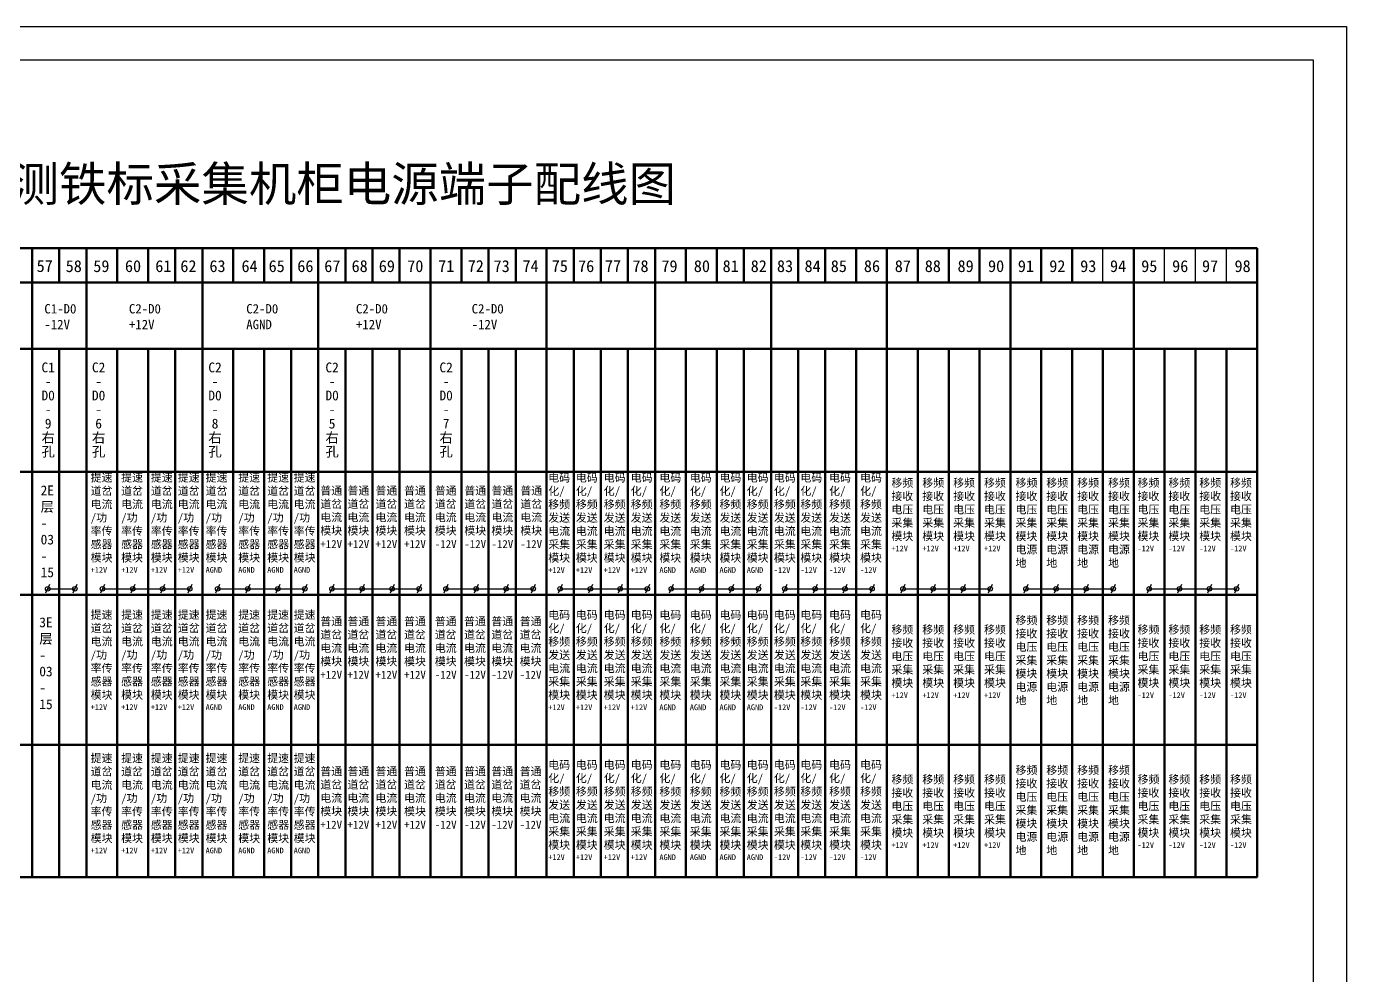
# Model space of a CAD drawing. Extents: x -75138 to 15640, y -12340 to 70479.
# Drawn here: x 13660 to 15640, y -4854 to -3430 of the extents above; entities that cross this region are included whole.
import ezdxf
from ezdxf.enums import TextEntityAlignment as Align

# ---------------------------------------------------------------- set-up
doc = ezdxf.new("R2010")
doc.units = 0
doc.layers.get('0').update_dxf_attribs({"linetype": 'CONTINUOUS'})
doc.styles.add('仿宋3.5', font='SIMFANG.TTF', dxfattribs={"width": 0.7, "height": 3.5})
doc.styles.add('黑', font='SIMHEI.TTF')
doc.styles.add('黑体', font='SIMHEI.TTF')

# ---------------------------------------------------------------- blocks, each defined once
blk = doc.blocks.new('短线')
for p, q in [((-7124.54, -2852.13), (-7125.26, -2853.63)), ((-7123.83, -2850.62), (-7124.54, -2852.13))]:
    blk.add_line(p, q)
blk = doc.blocks.new('图框')
for p, q in [((3441.05, 1456.74), (3861.05, 1456.74)), ((3861.05, 1456.74), (3861.05, 1159.74))]:
    blk.add_line(p, q)
at = {"color": 1, "lineweight": -3}
for p, q in [((3466.05, 1451.74), (3856.05, 1451.74)), ((3856.05, 1451.74), (3856.05, 1164.74))]:
    blk.add_line(p, q, dxfattribs=at)
at = {"style": '仿宋3.5', "width": 0.8}
for tag, p in [('车站站名', (3771.33, 1184.32)), ('图纸名称', (3771.41, 1173.86))]:
    blk.add_attdef(tag, text='', height=4, dxfattribs=at).set_placement(p, align=Align.MIDDLE)

msp = doc.modelspace()

# ---------------------------------------------------------------- linework, layer by layer
at = {"color": 7, "lineweight": 70}
for p, q in [((12459, -3762.4), (15506.3, -3762.4)), ((13668.8, -4706), (13668.8, -3762.4)), ((13668.8, -4706), (13668.8, -3762.4)), ((13709.5, -3814.1), (13709.5, -3762.4)), ((13750.1, -4706), (13750.1, -3762.4)), ((13796.4, -3814.1), (13796.4, -3762.4)), ((13842.7, -3814.1), (13842.7, -3762.4)), ((13842.7, -3814.1), (13842.7, -3762.4)), ((13883.4, -3814.1), (13883.4, -3762.4)), ((13924.1, -4706), (13924.1, -3762.4)), ((13970.3, -3814.1), (13970.3, -3762.4)), ((14016.6, -3814.1), (14016.6, -3762.4)), ((14016.6, -3814.1), (14016.6, -3762.4)), ((14057.3, -3814.1), (14057.3, -3762.4)), ((14098, -4706), (14098, -3762.4)), ((14138.7, -3814.1), (14138.7, -3762.4)), ((14179.3, -3814.1), (14179.3, -3762.4)), ((14220, -3814.1), (14220, -3762.4)), ((14266.4, -4706), (14266.4, -3762.4)), ((14312.7, -3814.1), (14312.7, -3762.4)), ((14353.4, -3814.1), (14353.4, -3762.4)), ((14394.1, -3814.1), (14394.1, -3762.4)), ((14440.4, -4706), (14440.4, -3762.4)), ((14440.4, -4706), (14440.4, -3762.4)), ((14481, -3814.1), (14481, -3762.4)), ((14521.7, -3814.1), (14521.7, -3762.4)), ((14562.4, -3814.1), (14562.4, -3762.4)), ((14603.1, -4706), (14603.1, -3762.4)), ((14649.4, -3814.1), (14649.4, -3762.4)), ((14695.6, -3814.1), (14695.6, -3762.4)), ((14695.6, -3814.1), (14695.6, -3762.4)), ((14736.3, -3814.1), (14736.3, -3762.4)), ((14777, -4706), (14777, -3762.4)), ((14817.7, -3814.1), (14817.7, -3762.4)), ((14858.4, -3814.1), (14858.4, -3762.4)), ((14904.7, -3814.1), (14904.7, -3762.4)), ((14950.9, -4706), (14950.9, -3762.4)), ((14950.9, -4706), (14950.9, -3762.4)), ((14950.9, -3814.1), (14950.9, -3762.4)), ((14950.9, -3814.1), (14950.9, -3762.4)), ((14950.9, -3814.1), (14950.9, -3762.4)), ((14997.2, -3814.1), (14997.2, -3762.4)), ((15043.5, -3814.1), (15043.5, -3762.4)), ((15043.5, -3814.1), (15043.5, -3762.4)), ((15089.8, -3814.1), (15089.8, -3762.4)), ((15136, -3814.1), (15136, -3762.4)), ((15136, -3814.1), (15136, -3762.4)), ((15136, -3814.1), (15136, -3762.4)), ((15182.3, -3814.1), (15182.3, -3762.4)), ((15228.6, -3814.1), (15228.6, -3762.4)), ((15321.2, -4706), (15321.2, -3762.4)), ((15506.3, -4706), (15506.3, -3762.4)), ((12459, -3814.1), (15506.3, -3814.1)), ((14950.9, -4706), (14950.9, -3814.1)), ((14950.9, -4706), (14950.9, -3814.1)), ((14950.9, -4706), (14950.9, -3814.1)), ((14950.9, -4706), (14950.9, -3814.1)), ((14950.9, -4706), (14950.9, -3814.1)), ((14950.9, -4706), (14950.9, -3814.1)), ((15136, -4706), (15136, -3814.1)), ((15136, -4706), (15136, -3814.1)), ((15136, -4706), (15136, -3814.1)), ((15136, -4706), (15136, -3814.1)), ((15136, -4706), (15136, -3814.1)), ((15136, -4706), (15136, -3814.1)), ((12459, -3913.7), (15506.3, -3913.7)), ((13709.5, -4706), (13709.5, -3913.7)), ((13796.4, -4706), (13796.4, -3913.7)), ((13842.7, -4706), (13842.7, -3913.7)), ((13842.7, -4706), (13842.7, -3913.7)), ((13883.4, -4706), (13883.4, -3913.7)), ((13970.3, -4706), (13970.3, -3913.7)), ((14016.6, -4706), (14016.6, -3913.7)), ((14057.3, -4706), (14057.3, -3913.7)), ((14138.7, -4706), (14138.7, -3913.7)), ((14179.3, -4706), (14179.3, -3913.7)), ((14220, -4706), (14220, -3913.7)), ((14312.7, -4706), (14312.7, -3913.7)), ((14353.4, -4706), (14353.4, -3913.7)), ((14394.1, -4706), (14394.1, -3913.7)), ((14481, -4706), (14481, -3913.7)), ((14521.7, -4706), (14521.7, -3913.7)), ((14562.4, -4706), (14562.4, -3913.7)), ((14649.4, -4706), (14649.4, -3913.7)), ((14695.6, -4706), (14695.6, -3913.7)), ((14695.6, -4706), (14695.6, -3913.7)), ((14736.3, -4706), (14736.3, -3913.7)), ((14817.7, -4706), (14817.7, -3913.7)), ((14858.4, -4706), (14858.4, -3913.7)), ((14904.7, -4706), (14904.7, -3913.7)), ((14997.2, -4706), (14997.2, -3913.7)), ((15043.5, -4706), (15043.5, -3913.7)), ((15043.5, -4706), (15043.5, -3913.7)), ((15043.5, -4706), (15043.5, -3913.7)), ((15043.5, -4706), (15043.5, -3913.7)), ((15089.8, -4706), (15089.8, -3913.7)), ((15182.3, -4706), (15182.3, -3913.7)), ((15228.6, -4706), (15228.6, -3913.7)), ((15228.6, -4706), (15228.6, -3913.7)), ((15274.9, -4706), (15274.9, -3913.7)), ((15367.4, -4706), (15367.4, -3913.7)), ((15413.7, -4706), (15413.7, -3913.7)), ((15460, -4706), (15460, -3913.7)), ((12459, -4097.9), (15506.3, -4097.9)), ((12459, -4282.8), (15506.3, -4282.8)), ((12459, -4507.7), (15506.3, -4507.7)), ((12459, -4706), (15506.3, -4706))]:
    msp.add_line(p, q, dxfattribs=at)
at = {"color": 7}
for p, q in [((13796.4, -3814.1), (13796.4, -3762.4)), ((13970.3, -3814.1), (13970.3, -3762.4)), ((14312.7, -3814.1), (14312.7, -3762.4)), ((14649.4, -3814.1), (14649.4, -3762.4)), ((14904.7, -3814.1), (14904.7, -3762.4)), ((14997.2, -3814.1), (14997.2, -3762.4)), ((15182.3, -3814.1), (15182.3, -3762.4)), ((15274.9, -3814.1), (15274.9, -3762.4)), ((15367.4, -3814.1), (15367.4, -3762.4)), ((15413.7, -3814.1), (15413.7, -3762.4)), ((15460, -3814.1), (15460, -3762.4)), ((13796.4, -4706), (13796.4, -3913.7)), ((13970.3, -4706), (13970.3, -3913.7)), ((14312.7, -4706), (14312.7, -3913.7)), ((14649.4, -4706), (14649.4, -3913.7)), ((14904.7, -4706), (14904.7, -3913.7)), ((14997.2, -4706), (14997.2, -3913.7)), ((15089.8, -4706), (15089.8, -3913.7)), ((15182.3, -4706), (15182.3, -3913.7))]:
    msp.add_line(p, q, dxfattribs=at)
for p, q in [((13692.1, -4273.5), (13732.8, -4273.5)), ((13774.3, -4273.5), (13905.2, -4273.5)), ((13947, -4273.5), (14077.8, -4273.5)), ((14118.4, -4273.5), (14249.3, -4273.5)), ((14289.4, -4273.5), (14420.3, -4273.5)), ((14460.6, -4273.5), (14591.5, -4273.5)), ((14627.4, -4273.5), (14758.2, -4273.5)), ((14797.7, -4273.5), (14928.6, -4273.5)), ((14974.9, -4273.5), (15105.8, -4273.5)), ((15159.3, -4273.5), (15290.2, -4273.5)), ((15344.3, -4273.5), (15475.2, -4273.5))]:
    msp.add_line(p, q)
for centre in [(13692.1, -4273.5), (13732.8, -4273.5), (13774.3, -4273.5), (13819.7, -4273.5), (13864.5, -4273.5), (13864.5, -4273.5), (13905.2, -4273.5), (13905.2, -4273.5), (13947, -4273.5), (13992.3, -4273.5), (14037.2, -4273.5), (14037.2, -4273.5), (14077.8, -4273.5), (14077.8, -4273.5), (14118.4, -4273.5), (14163.7, -4273.5), (14208.6, -4273.5), (14208.6, -4273.5), (14249.3, -4273.5), (14249.3, -4273.5), (14289.4, -4273.5), (14334.8, -4273.5), (14379.6, -4273.5), (14379.6, -4273.5), (14420.3, -4273.5), (14420.3, -4273.5), (14460.6, -4273.5), (14506, -4273.5), (14550.8, -4273.5), (14550.8, -4273.5), (14591.5, -4273.5), (14591.5, -4273.5), (14627.4, -4273.5), (14672.7, -4273.5), (14717.5, -4273.5), (14717.5, -4273.5), (14758.2, -4273.5), (14758.2, -4273.5), (14797.7, -4273.5), (14843.1, -4273.5), (14887.9, -4273.5), (14887.9, -4273.5), (14928.6, -4273.5), (14928.6, -4273.5), (14974.9, -4273.5), (15020.2, -4273.5), (15065.1, -4273.5), (15065.1, -4273.5), (15105.8, -4273.5), (15105.8, -4273.5), (15159.3, -4273.5), (15204.7, -4273.5), (15249.5, -4273.5), (15249.5, -4273.5), (15290.2, -4273.5), (15290.2, -4273.5), (15344.3, -4273.5), (15389.7, -4273.5), (15434.5, -4273.5), (15434.5, -4273.5), (15475.2, -4273.5), (15475.2, -4273.5)]:
    msp.add_circle(centre, 3.33)

# ---------------------------------------------------------------- block references
for name, p, xscale, yscale, zscale in [('图框', (-22972.1, -17998), 10.00048635606578, 10.00048635606578, 10.00048635606581), ('短线', (43694.2, 7737), 4.211098438492513, 4.211098438492513, 4.211098438489262), ('短线', (43734.9, 7737), 4.211098438492513, 4.211098438492513, 4.211098438489262), ('短线', (43776.5, 7737), 4.211098438492513, 4.211098438492513, 4.211098438489262), ('短线', (43821.9, 7737), 4.211098438492513, 4.211098438492513, 4.211098438489262), ('短线', (43866.7, 7737), 4.211098438492513, 4.211098438492513, 4.211098438489262), ('短线', (43866.7, 7737), 4.211098438492513, 4.211098438492513, 4.211098438489262), ('短线', (43907.4, 7737), 4.211098438492513, 4.211098438492513, 4.211098438489262), ('短线', (43907.4, 7737), 4.211098438492513, 4.211098438492513, 4.211098438489262), ('短线', (43949.1, 7737), 4.211098438492513, 4.211098438492513, 4.211098438489262), ('短线', (43994.5, 7737), 4.211098438492513, 4.211098438492513, 4.211098438489262), ('短线', (44039.3, 7737), 4.211098438492513, 4.211098438492513, 4.211098438489262), ('短线', (44039.3, 7737), 4.211098438492513, 4.211098438492513, 4.211098438489262), ('短线', (44080, 7737), 4.211098438492513, 4.211098438492513, 4.211098438489262), ('短线', (44080, 7737), 4.211098438492513, 4.211098438492513, 4.211098438489262), ('短线', (44120.5, 7737), 4.211098438492513, 4.211098438492513, 4.211098438489262), ('短线', (44165.9, 7737), 4.211098438492513, 4.211098438492513, 4.211098438489262), ('短线', (44210.7, 7737), 4.211098438492513, 4.211098438492513, 4.211098438489262), ('短线', (44210.7, 7737), 4.211098438492513, 4.211098438492513, 4.211098438489262), ('短线', (44251.4, 7737), 4.211098438492513, 4.211098438492513, 4.211098438489262), ('短线', (44251.4, 7737), 4.211098438492513, 4.211098438492513, 4.211098438489262), ('短线', (44291.6, 7737), 4.211098438492513, 4.211098438492513, 4.211098438489262), ('短线', (44336.9, 7737), 4.211098438492513, 4.211098438492513, 4.211098438489262), ('短线', (44381.8, 7737), 4.211098438492513, 4.211098438492513, 4.211098438489262), ('短线', (44381.8, 7737), 4.211098438492513, 4.211098438492513, 4.211098438489262), ('短线', (44422.5, 7737), 4.211098438492513, 4.211098438492513, 4.211098438489262), ('短线', (44422.5, 7737), 4.211098438492513, 4.211098438492513, 4.211098438489262), ('短线', (44462.8, 7737), 4.211098438492513, 4.211098438492513, 4.211098438489262), ('短线', (44508.2, 7737), 4.211098438492513, 4.211098438492513, 4.211098438489262), ('短线', (44553, 7737), 4.211098438492513, 4.211098438492513, 4.211098438489262), ('短线', (44553, 7737), 4.211098438492513, 4.211098438492513, 4.211098438489262), ('短线', (44593.7, 7737), 4.211098438492513, 4.211098438492513, 4.211098438489262), ('短线', (44593.7, 7737), 4.211098438492513, 4.211098438492513, 4.211098438489262), ('短线', (44629.5, 7737), 4.211098438492513, 4.211098438492513, 4.211098438489262), ('短线', (44674.9, 7737), 4.211098438492513, 4.211098438492513, 4.211098438489262), ('短线', (44719.7, 7737), 4.211098438492513, 4.211098438492513, 4.211098438489262), ('短线', (44719.7, 7737), 4.211098438492513, 4.211098438492513, 4.211098438489262), ('短线', (44760.4, 7737), 4.211098438492513, 4.211098438492513, 4.211098438489262), ('短线', (44760.4, 7737), 4.211098438492513, 4.211098438492513, 4.211098438489262), ('短线', (44799.9, 7737), 4.211098438492513, 4.211098438492513, 4.211098438489262), ('短线', (44845.3, 7737), 4.211098438492513, 4.211098438492513, 4.211098438489262), ('短线', (44890.1, 7737), 4.211098438492513, 4.211098438492513, 4.211098438489262), ('短线', (44890.1, 7737), 4.211098438492513, 4.211098438492513, 4.211098438489262), ('短线', (44930.8, 7737), 4.211098438492513, 4.211098438492513, 4.211098438489262), ('短线', (44930.8, 7737), 4.211098438492513, 4.211098438492513, 4.211098438489262), ('短线', (44977, 7737), 4.211098438492513, 4.211098438492513, 4.211098438489262), ('短线', (45022.4, 7737), 4.211098438492513, 4.211098438492513, 4.211098438489262), ('短线', (45067.2, 7737), 4.211098438492513, 4.211098438492513, 4.211098438489262), ('短线', (45067.2, 7737), 4.211098438492513, 4.211098438492513, 4.211098438489262), ('短线', (45107.9, 7737), 4.211098438492513, 4.211098438492513, 4.211098438489262), ('短线', (45107.9, 7737), 4.211098438492513, 4.211098438492513, 4.211098438489262), ('短线', (45161.4, 7737), 4.211098438492513, 4.211098438492513, 4.211098438489262), ('短线', (45206.8, 7737), 4.211098438492513, 4.211098438492513, 4.211098438489262), ('短线', (45251.6, 7737), 4.211098438492513, 4.211098438492513, 4.211098438489262), ('短线', (45251.6, 7737), 4.211098438492513, 4.211098438492513, 4.211098438489262), ('短线', (45292.3, 7737), 4.211098438492513, 4.211098438492513, 4.211098438489262), ('短线', (45292.3, 7737), 4.211098438492513, 4.211098438492513, 4.211098438489262), ('短线', (45346.4, 7737), 4.211098438492513, 4.211098438492513, 4.211098438489262), ('短线', (45391.8, 7737), 4.211098438492513, 4.211098438492513, 4.211098438489262), ('短线', (45436.6, 7737), 4.211098438492513, 4.211098438492513, 4.211098438489262), ('短线', (45436.6, 7737), 4.211098438492513, 4.211098438492513, 4.211098438489262), ('短线', (45477.3, 7737), 4.211098438492513, 4.211098438492513, 4.211098438489262), ('短线', (45477.3, 7737), 4.211098438492513, 4.211098438492513, 4.211098438489262)]:
    msp.add_blockref(name, p, dxfattribs=dict(xscale=xscale, yscale=yscale, zscale=zscale))

# ---------------------------------------------------------------- texts
at = {"color": 7, "style": '黑'}
for s, p in [('57', (13675.5, -3798.3)), ('58', (13719.1, -3798.4)), ('59', (13760.5, -3798.4)), ('60', (13808, -3798.4)), ('61', (13853.5, -3798.4)), ('62', (13891.1, -3798.4)), ('63', (13934.7, -3798.4)), ('64', (13982.8, -3798.4)), ('65', (14023.5, -3798.4)), ('66', (14066.5, -3798.4)), ('67', (14106.9, -3798.4)), ('68', (14147.9, -3798.4)), ('69', (14188.7, -3798.4)), ('70', (14231.4, -3798.4)), ('71', (14277.8, -3798.3)), ('72', (14322.1, -3798.3)), ('73', (14360.9, -3798.4)), ('74', (14404.3, -3798.3)), ('75', (14448.1, -3798.3)), ('76', (14487.6, -3798.4)), ('77', (14527.9, -3798.2)), ('78', (14569.1, -3798.4)), ('79', (14612.6, -3798.4)), ('80', (14661.2, -3798.4)), ('81', (14704.4, -3798.4)), ('82', (14746.5, -3798.4)), ('83', (14785.9, -3798.4)), ('84', (14827.3, -3798.4)), ('85', (14866.6, -3798.4)), ('86', (14916.3, -3798.4)), ('87', (14962.6, -3798.4)), ('88', (15007.6, -3798.4)), ('89', (15056.8, -3798.4)), ('90', (15102.5, -3798.4)), ('91', (15147.2, -3798.4)), ('92', (15194.3, -3798.4)), ('93', (15240.7, -3798.4)), ('94', (15285.4, -3798.4)), ('95', (15332.2, -3798.4)), ('96', (15378.6, -3798.4)), ('97', (15423.4, -3798.4)), ('98', (15472.2, -3798.4))]:
    msp.add_text(s, height=17.8, dxfattribs=at).set_placement(p)
at = {"insert": (13282, -3640), "char_height": 52.188, "width": 1457.356, "attachment_point": 1, "style": '黑'}
msp.add_mtext('\\pt2270.03;信号集中监测铁标采集机柜电源端子配线图', dxfattribs=at)
at = {"color": 1, "attachment_point": 1, "style": '黑'}
for s, insert, char_height, width in [('\\pt268.509;C1-D0\\P\\pi-100.686,l100.686;-12V', (13687.1, -3846.4), 14.126, 43.095), ('\\pt268.509;C2-D0\\P\\pi-100.686,l100.686;+12V', (13813.9, -3846.4), 14.126, 43.095), ('\\pt42.3777,268.509;C2-D0\\PAGND', (13989.9, -3846.4), 14.126, 134.092), ('\\pt268.509;C2-D0\\P+12V', (14154.4, -3846.4), 14.126, 218.37), ('\\pt268.509;C2-D0\\P-12V', (14328, -3846.4), 14.126, 230.841), ('\\pt45.3102;2E层\\P-\\P03\\P-\\P15', (13681.5, -4118.5), 14.739, 34.488), ('\\pt45.3102;3E层\\P-\\P03\\P-\\P15', (13679.5, -4316.4), 14.739, 31.59)]:
    msp.add_mtext(s, dxfattribs=dict(at, insert=insert, char_height=char_height, width=width))
at = {"color": 1, "char_height": 14.74, "width": 10.528, "attachment_point": 5, "line_spacing_factor": 0.857143, "style": '黑体'}
for s, insert in [('C1\\P-\\PD0\\P-\\P9右孔', (13692.8, -4005.4)), ('C2\\P-\\PD0\\P-\\P6右孔', (13768.5, -4005.4)), ('C2\\P-\\PD0\\P-\\P8右孔', (13943.1, -4005.4)), ('C2\\P-\\PD0\\P-\\P5右孔', (14118.7, -4005.4)), ('C2\\P-\\PD0\\P-\\P7右孔', (14289.7, -4005.4))]:
    msp.add_mtext(s, dxfattribs=dict(at, insert=insert))
at = {"color": 7, "width": 35.775, "attachment_point": 1, "style": '黑'}
for s, insert, char_height in [('提速道岔电流\\P/功\\P率传感器模块\\P{\\H0.72x;+12V}', (13756.6, -4100.7), 12.007), ('提速道岔电流\\P/功\\P率传感器模块\\P{\\H0.72x;+12V}', (13802.3, -4100.7), 12.007), ('提速道岔电流\\P/功\\P率传感器模块\\P{\\H0.72x;+12V}', (13846.8, -4100.7), 12.007), ('提速道岔电流\\P/功\\P率传感器模块\\P{\\H0.72x;+12V}', (13887.2, -4100.7), 12.007), ('提速道岔电流\\P/功\\P率传感器模块\\P{\\H0.72x;AGND}', (13929, -4100.7), 12.007), ('提速道岔电流\\P/功\\P率传感器模块\\P{\\H0.72x;AGND}', (13977.9, -4100.7), 12.007), ('提速道岔电流\\P/功\\P率传感器模块\\P{\\H0.72x;AGND}', (14021.4, -4100.7), 12.007), ('提速道岔电流\\P/功\\P率传感器模块\\P{\\H0.72x;AGND}', (14061.1, -4100.7), 12.007), ('普通道岔电流模块\\P+12V', (14101, -4120.3), 12.01), ('普通道岔电流模块\\P+12V', (14141.7, -4120.3), 12.01), ('普通道岔电流模块\\P+12V', (14183.7, -4120.3), 12.01), ('普通道岔电流模块\\P+12V', (14226.6, -4120.3), 12.01), ('普通道岔电流模块\\P-12V', (14272.7, -4120.3), 12.01), ('普通道岔电流模块\\P-12V', (14317, -4120.3), 12.01), ('普通道岔电流模块\\P-12V', (14357.7, -4120.3), 12.01), ('普通道岔电流模块\\P-12V', (14401, -4120.3), 12.01), ('电码化/\\P移频发送电流采集模块\\P{\\H0.72x;+12V}', (14442.9, -4100.9), 12.007), ('电码化/\\P移频发送电流采集模块\\P{\\H0.72x;+12V}', (14484.3, -4100.9), 12.007), ('电码化/\\P移频发送电流采集模块\\P{\\H0.72x;+12V}', (14526.1, -4100.9), 12.007), ('电码化/\\P移频发送电流采集模块\\P{\\H0.72x;+12V}', (14566.6, -4100.9), 12.007), ('电码化/\\P移频发送电流采集模块\\P{\\H0.72x;AGND}', (14609.6, -4100.9), 12.007), ('电码化/\\P移频发送电流采集模块\\P{\\H0.72x;AGND}', (14655.2, -4100.9), 12.007), ('电码化/\\P移频发送电流采集模块\\P{\\H0.72x;AGND}', (14699.7, -4100.9), 12.007), ('电码化/\\P移频发送电流采集模块\\P{\\H0.72x;AGND}', (14740.6, -4100.9), 12.007), ('电码化/\\P移频发送电流采集模块\\P{\\H0.72x;-12V}', (14781.3, -4100.9), 12.007), ('电码化/\\P移频发送电流采集模块\\P{\\H0.72x;-12V}', (14821, -4100.9), 12.007), ('电码化/\\P移频发送电流采集模块\\P{\\H0.72x;-12V}', (14864.1, -4100.9), 12.007), ('电码化/\\P移频发送电流采集模块\\P{\\H0.72x;-12V}', (14910.6, -4100.9), 12.007), ('移频接收电压采集模块\\P{\\H0.72x;+12V}', (14957.6, -4108.6), 12.007), ('移频接收电压采集模块\\P{\\H0.72x;+12V}', (15003.9, -4108.6), 12.007), ('移频接收电压采集模块\\P{\\H0.72x;+12V}', (15050.2, -4108.6), 12.007), ('移频接收电压采集模块\\P{\\H0.72x;+12V}', (15096.5, -4108.6), 12.007), ('移频接收电压采集模块\\P电源地', (15143.7, -4108.6), 12.01), ('移频接收电压采集模块\\P电源地', (15189.9, -4108.6), 12.01), ('移频接收电压采集模块\\P电源地', (15236.2, -4108.6), 12.01), ('移频接收电压采集模块\\P电源地', (15282.5, -4108.6), 12.01), ('移频接收电压采集模块\\P{\\H0.72x;-12V}', (15326.7, -4108.6), 12.007), ('移频接收电压采集模块\\P{\\H0.72x;-12V}', (15373, -4108.6), 12.007), ('移频接收电压采集模块\\P{\\H0.72x;-12V}', (15419.3, -4108.6), 12.007), ('移频接收电压采集模块\\P{\\H0.72x;-12V}', (15465.5, -4108.6), 12.007), ('提速道岔电流\\P/功\\P率传感器模块\\P{\\H0.72x;+12V}', (13756.6, -4306.5), 12.007), ('提速道岔电流\\P/功\\P率传感器模块\\P{\\H0.72x;+12V}', (13802.3, -4306.5), 12.007), ('提速道岔电流\\P/功\\P率传感器模块\\P{\\H0.72x;+12V}', (13846.8, -4306.5), 12.007), ('提速道岔电流\\P/功\\P率传感器模块\\P{\\H0.72x;+12V}', (13887.2, -4306.5), 12.007), ('提速道岔电流\\P/功\\P率传感器模块\\P{\\H0.72x;AGND}', (13929, -4306.5), 12.007), ('提速道岔电流\\P/功\\P率传感器模块\\P{\\H0.72x;AGND}', (13977.9, -4306.5), 12.007), ('提速道岔电流\\P/功\\P率传感器模块\\P{\\H0.72x;AGND}', (14021.4, -4306.5), 12.007), ('提速道岔电流\\P/功\\P率传感器模块\\P{\\H0.72x;AGND}', (14061.1, -4306.5), 12.007), ('普通道岔电流模块\\P+12V', (14101, -4316.4), 12.01), ('普通道岔电流模块\\P+12V', (14141.7, -4316.4), 12.01), ('普通道岔电流模块\\P+12V', (14183.7, -4316.4), 12.01), ('普通道岔电流模块\\P+12V', (14226.6, -4316.4), 12.01), ('普通道岔电流模块\\P-12V', (14272.7, -4316.4), 12.01), ('普通道岔电流模块\\P-12V', (14316.6, -4316.4), 12.01), ('普通道岔电流模块\\P-12V', (14357.5, -4316.4), 12.01), ('普通道岔电流模块\\P-12V', (14400, -4316.4), 12.01), ('电码化/\\P移频发送电流采集模块\\P{\\H0.72x;+12V}', (14442.9, -4306.7), 12.007), ('电码化/\\P移频发送电流采集模块\\P{\\H0.72x;+12V}', (14484.3, -4306.7), 12.007), ('电码化/\\P移频发送电流采集模块\\P{\\H0.72x;+12V}', (14526.1, -4306.7), 12.007), ('电码化/\\P移频发送电流采集模块\\P{\\H0.72x;+12V}', (14566.6, -4306.7), 12.007), ('电码化/\\P移频发送电流采集模块\\P{\\H0.72x;AGND}', (14609.6, -4306.8), 12.007), ('电码化/\\P移频发送电流采集模块\\P{\\H0.72x;AGND}', (14655.2, -4306.8), 12.007), ('电码化/\\P移频发送电流采集模块\\P{\\H0.72x;AGND}', (14699.7, -4306.8), 12.007), ('电码化/\\P移频发送电流采集模块\\P{\\H0.72x;AGND}', (14740.6, -4306.8), 12.007), ('电码化/\\P移频发送电流采集模块\\P{\\H0.72x;-12V}', (14781.3, -4306.7), 12.007), ('电码化/\\P移频发送电流采集模块\\P{\\H0.72x;-12V}', (14821, -4306.7), 12.007), ('电码化/\\P移频发送电流采集模块\\P{\\H0.72x;-12V}', (14864.1, -4306.7), 12.007), ('电码化/\\P移频发送电流采集模块\\P{\\H0.72x;-12V}', (14910.6, -4306.7), 12.007), ('移频接收电压采集模块\\P电源地', (15143.7, -4314.7), 12.01), ('移频接收电压采集模块\\P电源地', (15189.9, -4314.7), 12.01), ('移频接收电压采集模块\\P电源地', (15236.2, -4314.7), 12.01), ('移频接收电压采集模块\\P电源地', (15282.5, -4314.7), 12.01), ('移频接收电压采集模块\\P{\\H0.72x;+12V}', (14957.6, -4328.7), 12.007), ('移频接收电压采集模块\\P{\\H0.72x;+12V}', (15003.9, -4328.7), 12.007), ('移频接收电压采集模块\\P{\\H0.72x;+12V}', (15050.2, -4328.7), 12.007), ('移频接收电压采集模块\\P{\\H0.72x;+12V}', (15096.5, -4328.7), 12.007), ('移频接收电压采集模块\\P{\\H0.72x;-12V}', (15326.7, -4328.7), 12.007), ('移频接收电压采集模块\\P{\\H0.72x;-12V}', (15373, -4328.7), 12.007), ('移频接收电压采集模块\\P{\\H0.72x;-12V}', (15419.3, -4328.7), 12.007), ('移频接收电压采集模块\\P{\\H0.72x;-12V}', (15465.5, -4328.7), 12.007), ('提速道岔电流\\P/功\\P率传感器模块\\P{\\H0.72x;+12V}', (13756.6, -4521.6), 12.007), ('提速道岔电流\\P/功\\P率传感器模块\\P{\\H0.72x;+12V}', (13802.3, -4521.6), 12.007), ('提速道岔电流\\P/功\\P率传感器模块\\P{\\H0.72x;+12V}', (13846.8, -4521.6), 12.007), ('提速道岔电流\\P/功\\P率传感器模块\\P{\\H0.72x;+12V}', (13887.2, -4521.6), 12.007), ('提速道岔电流\\P/功\\P率传感器模块\\P{\\H0.72x;AGND}', (13929, -4521.6), 12.007), ('提速道岔电流\\P/功\\P率传感器模块\\P{\\H0.72x;AGND}', (13977.9, -4521.6), 12.007), ('提速道岔电流\\P/功\\P率传感器模块\\P{\\H0.72x;AGND}', (14021.4, -4521.6), 12.007), ('提速道岔电流\\P/功\\P率传感器模块\\P{\\H0.72x;AGND}', (14061.1, -4521.6), 12.007), ('电码化/\\P移频发送电流采集模块\\P{\\H0.72x;+12V}', (14442.9, -4531.6), 12.007), ('电码化/\\P移频发送电流采集模块\\P{\\H0.72x;+12V}', (14484.3, -4531.6), 12.007), ('电码化/\\P移频发送电流采集模块\\P{\\H0.72x;+12V}', (14526.1, -4531.6), 12.007), ('电码化/\\P移频发送电流采集模块\\P{\\H0.72x;+12V}', (14566.6, -4531.6), 12.007), ('电码化/\\P移频发送电流采集模块\\P{\\H0.72x;AGND}', (14609.6, -4531.7), 12.007), ('电码化/\\P移频发送电流采集模块\\P{\\H0.72x;AGND}', (14655.2, -4531.7), 12.007), ('电码化/\\P移频发送电流采集模块\\P{\\H0.72x;AGND}', (14699.7, -4531.7), 12.007), ('电码化/\\P移频发送电流采集模块\\P{\\H0.72x;AGND}', (14740.6, -4531.7), 12.007), ('电码化/\\P移频发送电流采集模块\\P{\\H0.72x;-12V}', (14781.3, -4531.6), 12.007), ('电码化/\\P移频发送电流采集模块\\P{\\H0.72x;-12V}', (14821, -4531.6), 12.007), ('电码化/\\P移频发送电流采集模块\\P{\\H0.72x;-12V}', (14864.1, -4531.6), 12.007), ('电码化/\\P移频发送电流采集模块\\P{\\H0.72x;-12V}', (14910.6, -4531.6), 12.007), ('普通道岔电流模块\\P+12V', (14101, -4541.3), 12.01), ('普通道岔电流模块\\P+12V', (14141.7, -4541.3), 12.01), ('普通道岔电流模块\\P+12V', (14183.7, -4541.3), 12.01), ('普通道岔电流模块\\P+12V', (14226.6, -4541.3), 12.01), ('普通道岔电流模块\\P-12V', (14272.7, -4541.3), 12.01), ('普通道岔电流模块\\P-12V', (14316.6, -4541.3), 12.01), ('普通道岔电流模块\\P-12V', (14357.5, -4541.3), 12.01), ('普通道岔电流模块\\P-12V', (14400, -4541.3), 12.01), ('移频接收电压采集模块\\P{\\H0.72x;+12V}', (14957.6, -4553.5), 12.007), ('移频接收电压采集模块\\P{\\H0.72x;+12V}', (15003.9, -4553.5), 12.007), ('移频接收电压采集模块\\P{\\H0.72x;+12V}', (15050.2, -4553.5), 12.007), ('移频接收电压采集模块\\P{\\H0.72x;+12V}', (15096.5, -4553.5), 12.007), ('移频接收电压采集模块\\P电源地', (15143.7, -4539.6), 12.01), ('移频接收电压采集模块\\P电源地', (15189.9, -4539.6), 12.01), ('移频接收电压采集模块\\P电源地', (15236.2, -4539.6), 12.01), ('移频接收电压采集模块\\P电源地', (15282.5, -4539.6), 12.01), ('移频接收电压采集模块\\P{\\H0.72x;-12V}', (15326.7, -4553.5), 12.007), ('移频接收电压采集模块\\P{\\H0.72x;-12V}', (15373, -4553.5), 12.007), ('移频接收电压采集模块\\P{\\H0.72x;-12V}', (15419.3, -4553.5), 12.007), ('移频接收电压采集模块\\P{\\H0.72x;-12V}', (15465.5, -4553.5), 12.007)]:
    msp.add_mtext(s, dxfattribs=dict(at, insert=insert, char_height=char_height))

doc.saveas('drawing.dxf')
